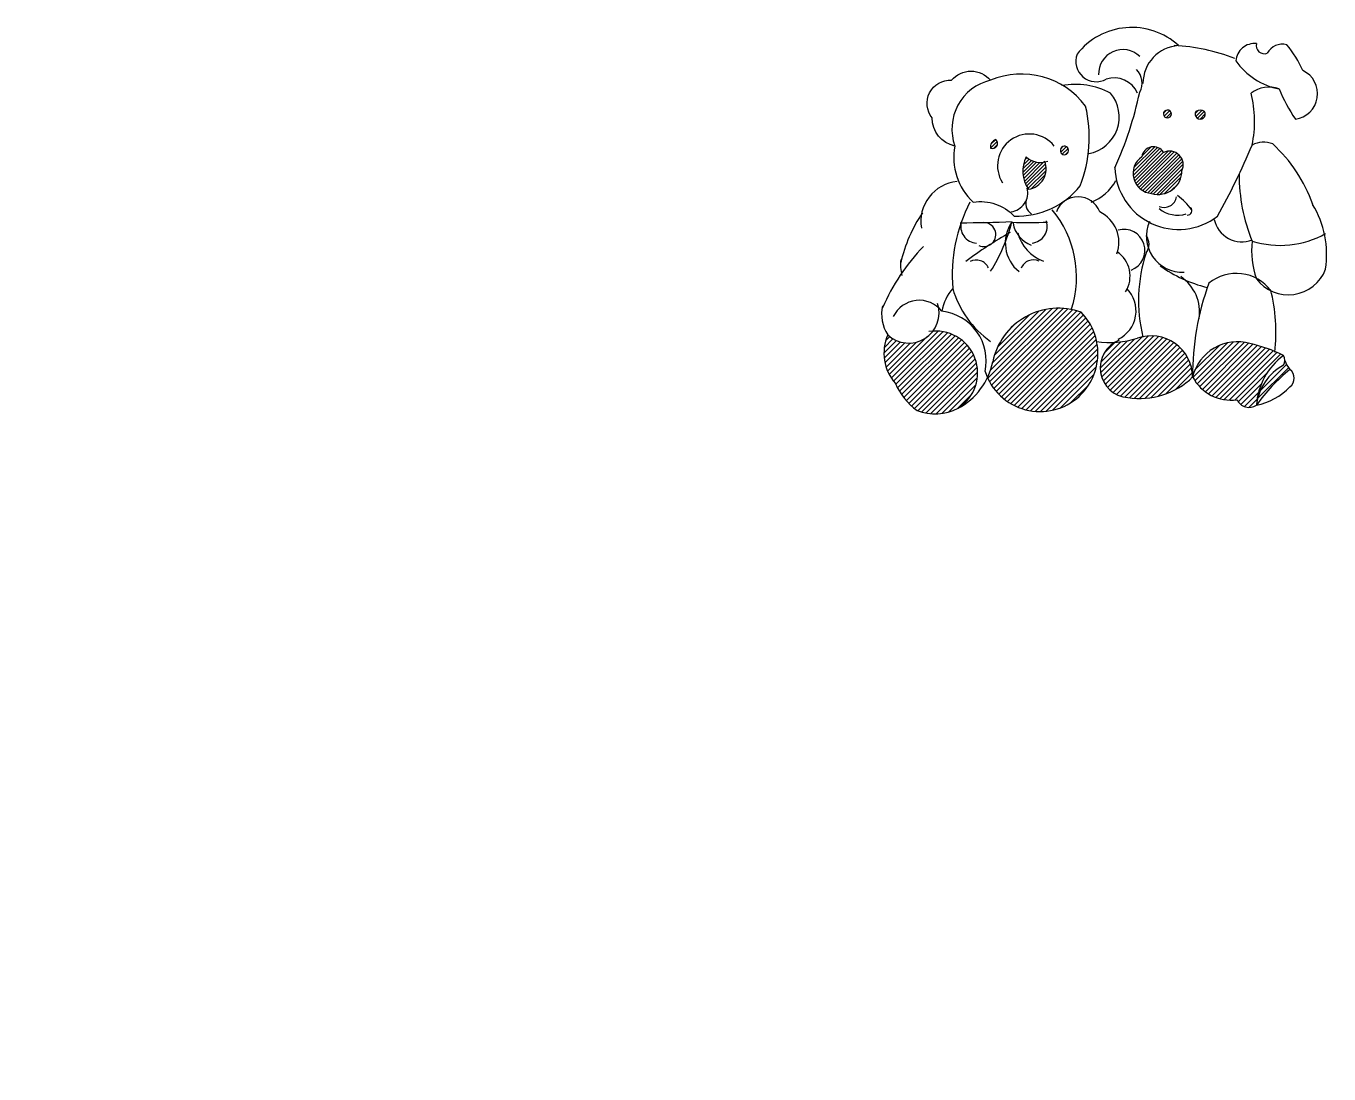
# Model space of a CAD drawing. Extents: x 0 to 976, y 0 to 785.
import ezdxf

# ---------------------------------------------------------------- set-up
doc = ezdxf.new("R2010")
doc.units = 0
doc.header["$LTSCALE"] = 10
doc.header["$MEASUREMENT"] = 0
for name, color, linetype in [('3', 3, 'CONTINUOUS'), ('7', 7, 'CONTINUOUS'), ('BH', 3, 'CONTINUOUS')]:
    doc.layers.add(name, color=color, linetype=linetype)
pattern_1 = [(45, (-2848.367, 602.3275), (-2.011979, 2.011979), [])]

# ---------------------------------------------------------------- blocks, each defined once
blk = doc.blocks.new('E4')
at = {"layer": '3'}
h = blk.add_hatch(dxfattribs=at)
h.set_pattern_fill('ANSI31', color=256, scale=0.896179, style=0)
h.set_pattern_definition(pattern_1)
h.paths.add_polyline_path([(12.09, 67.16, 0.292654), (17.76, 30.79, 0.129417), (33.95, 10.58, 0.212795), (64.7, 12.19, 0.780416), (45.76, 69.94, -0.444093)])
h.paths.add_polyline_path([(90.61, 46.96, -0.062186), (86.7, 35.13, 0.510376), (155.36, 21.09, 0.418822), (156.98, 84.14, 0.456318)])
h = blk.add_hatch(dxfattribs=at)
h.set_pattern_fill('ANSI31', color=256, scale=0.896179, style=0)
h.set_pattern_definition(pattern_1)
h.paths.add_polyline_path([(191.78, 20.28, 0.239306), (240.34, 35.64, 0.504462), (199.75, 64.97, -0.068451), (182.1, 61.59, 0.739862)])
h.paths.add_polyline_path([(273.55, 18.57, 0.455496), (288.12, 14.53, -0.221966), (308.35, 51.72, 0.067625), (283.26, 60.61, 0.427377), (240.34, 35.64, 0.316992)])
h.paths.add_polyline_path([(313.21, 41.21, -0.088969), (309.26, 48.08, -0.122475), (308.35, 44.44, 0.244278), (288.12, 14.53, -0.068955)])
at = {"layer": 'BH'}
h = blk.add_hatch(dxfattribs=at)
h.set_pattern_fill('ANSI31', color=256, scale=15, style=0)
h.set_pattern_definition([(45, (8257.3624, 10930.7035), (-1.32582521, 1.32582521), [])])
h.paths.add_polyline_path([(209.61, 173.09, 0.497895), (232.28, 190.06, 0.707466), (218.52, 203.81, 0.712317), (202.33, 200.57, 0.710138)])
h.paths.add_polyline_path([(117.32, 176.3, 0.481609), (129.71, 196.66, -0.249671), (115.7, 200.55, 0.27084)])
h.paths.add_polyline_path([(143.22, 202.17, 1.145555), (144.03, 208.63, 0.721268)])
h.paths.add_polyline_path([(88.99, 207.02, 0.820003), (93.03, 213.48, 0.382269)])
h.paths.add_polyline_path([(224.18, 233.72, 0.41385), (220.14, 235.33, 2.302079)])
h.paths.add_polyline_path([(242.8, 234.53, 1.774873), (249.28, 234.53, 0.265238)])
at = {"layer": '3'}
for centre, radius, start, end in [((70, 912.2), 761, 269.72587, 272.65535), ((79.37, 148.52), 12.7, 164.00776, 266.04303), ((84.02, 142.29), 8.95, 244.15004, 93.95698), ((-19.2, 183.36), 128.09, 327.65523, 345.83593), ((127.34, 135.92), 27.29, 144.95264, 231.46953), ((117.18, 405.83), 254.53, 267.25738, 273.27551), ((127.46, 154.73), 21.97, 190.26684, 248.40956), ((118.81, 148.57), 12.7, 275.95697, 17.99224), ((277.2, 157.95), 21.08, 191.67005, 291.39822), ((266.9, -140.84), 328.25, 119.82552, 126.7694), ((138.81, 151.19), 30.43, 194.34108, 250.58121), ((188.94, 130.5), 15.73, 289.68484, 106.29516), ((305.78, 204.66), 70.42, 252.73812, 299.0022), ((78.3, 113.38), 9.9, 23.09914, 118.06537), ((121.11, 113.49), 9.9, 63.93463, 158.90086), ((27.68, 83.77), 22.77, 226.81434, 17.4152), ((35.64, 71.32), 21.73, 38.83635, 153.82845), ((48.11, 47.56), 37.66, 347.92833, 83.21423), ((48, 38.69), 31.32, 302.22465, 99.46435)]:
    blk.add_arc(centre, radius, start, end, dxfattribs=at)
at = {"layer": '7'}
for points in [[(62.28, 208.63, -0.354229), (45.28, 229.65, -0.649268), (59.85, 257.95, -0.462855), (88.99, 257.95, 0.44724), (62.28, 208.63, 0.260045), (76.04, 166.6, -0.244136), (106.79, 156.09, 0.2329), (156.17, 178.72, 0.149683), (160.21, 238.54, 0.343117), (88.99, 257.95)], [(38.8, 133.45, 0.089182), (8.05, 87.37, 0.089182)]]:
    blk.add_lwpolyline(points, format="xyb", dxfattribs=at)
for centre, radius, start, end in [((194.79, 245.49), 51.96, 47.56744, 142.1496), ((231.52, 255.51), 28.38, 93.37661, 179.92184), ((220.28, 143.52), 140.46, 68.42236, 87.41722), ((286.7, 271.42), 13.99, 84.16796, 175.96386), ((294.09, 283.85), 6.16, 165.93558, 290.16061), ((307.61, 272.04), 12.89, 75.75386, 152.11841), ((245.39, 230.12), 85.07, 24.30657, 39.76806), ((168.11, 272.09), 15.29, 159.80669, 299.41128), ((188.08, 262.73), 18.14, 45.88233, 182.2692), ((188.44, 255.87), 14.07, 330.59839, 45.68172), ((314.45, 301.22), 50.69, 214.63102, 259.38614), ((314.72, 247.78), 19.19, 277.57709, 64.71768), ((152.52, 198.98), 55.85, 61.90106, 100.43687), ((181.44, 240.31), 19.37, 24.27878, 107.48315), ((157.57, 230.32), 27.81, 280.50485, 40.14247), ((-68.34, 306.12), 275.05, 335.57302, 348.00674), ((297.6, 230.17), 22.51, 70.50893, 126.96205), ((202.35, 227.04), 84.4, 347.90233, 14.48761), ((415.48, 296.02), 119.05, 202.01525, 214.40109), ((221.41, 232.64), 2.98, 115.18237, 21.2638), ((221.35, 232.5), 3.08, 23.25863, 113.18754), ((246.04, 232.57), 3.79, 148.79561, 31.20439), ((246.04, 228.85), 6.53, 60.29008, 119.70992), ((118.08, 193.81), 23.83, 38.45263, 212.1028), ((94.62, 207.99), 5.72, 106.12208, 189.80326), ((90.36, 210.65), 3.89, 249.25894, 46.6664), ((144.7, 205.27), 3.43, 101.26279, 244.46967), ((144.06, 205.34), 3.29, 255.10422, 90.62824), ((210.98, 199.39), 8.73, 30.37045, 172.22212), ((-206.77, 415.06), 532.95, 330.91607, 337.29542), ((293.4, 193.89), 17.65, 67.15156, 118.86656), ((225.91, 128.44), 110.48, 19.26586, 47.70612), ((137.25, 189.81), 24.08, 153.50993, 214.12765), ((126.35, 211.77), 15.47, 226.46351, 290.94393), ((115.39, 191.42), 15.25, 277.23711, 22.7381), ((210.77, 188.1), 15.06, 124.08405, 265.60408), ((222.97, 194.51), 10.31, 334.47929, 115.59175), ((229.87, 193.93), 47.81, 181.86235, 307.50024), ((214.54, 190.14), 17.74, 253.89883, 359.77278), ((404.87, 186.66), 129.71, 179.61744, 202.31721), ((66.7, 152.16), 29.92, 95.36813, 189.55496), ((102.32, 173.76), 14.58, 278.07246, 13.28765), ((152.3, 199.23), 34.74, 290.19091, 331.75692), ((180.17, 111.63), 119.9, 152.71223, 184.64057), ((124.18, 165.38), 8.87, 149.91359, 239.98464), ((154.55, 153.4), 17.24, 20.08269, 159.91731), ((209.61, 173.09), 1.018837494370928e-13, 270, 81.20817), ((218.99, 171.94), 9.33, 246.55275, 352.10207), ((200.35, 132.22), 48.62, 36.2381, 53.83293), ((128.67, 96.92), 109.61, 145.81418, 167.13672), ((74.38, 110.43), 79, 342.42, 39.74719), ((159.5, 136.28), 25.63, 340.66235, 63.99998), ((229.28, 179.2), 22.36, 231.22323, 286.18421), ((236.6, 160.15), 3.24, 265.18933, 48.36203), ((267.25, 127.06), 73.44, 351.64381, 31.00339), ((232.78, 141.14), 27.09, 156.20613, 272.35804), ((196.69, 135.09), 10.98, 323.93269, 36.06731), ((346.55, 130.13), 62.1, 173.27145, 199.78419), ((171.47, 111.11), 22, 328.15275, 56.27755), ((312.06, 92.95), 112.3, 161.47853, 194.11081), ((52.49, 119.71), 30.95, 172.49519, 195.14241), ((275.23, 200.7), 100.92, 234.12302, 256.04348), ((212.97, 84), 32.6, 351.7322, 55.42438), ((272.99, 80.96), 32.27, 36.64265, 129.4253), ((312.01, 127.05), 29.88, 216.90186, 339.08801), ((87.71, 78.61), 35.71, 139.24246, 169.77568), ((131.39, 122.57), 73.68, 196.27349, 234.86907), ((174.47, 85.18), 23.51, 295.29465, 45.41874), ((437.27, 37.72), 196.94, 159.75091, 180.60607), ((174.06, 68.96), 128.68, 353.42744, 14.47269), ((36.23, 82.93), 28.83, 167.8591, 213.14931), ((139.92, 36.76), 50.36, 70.20494, 168.31718), ((125.13, 53.41), 44.25, 313.07939, 43.97936), ((43.34, 53.4), 34.14, 156.22792, 221.47729), ((178.65, 127.43), 65.93, 260.97704, 288.0398), ((193.26, 42.41), 22.18, 111.01364, 266.17459), ((209.21, 35.31), 31.13, 0.61135, 109.02038), ((273.74, 27.6), 34.35, 73.91333, 166.4763), ((263.08, -36.17), 98.86, 62.74823, 78.22322), ((338.05, 11.46), 50.03, 126.41748, 176.47666), ((301.49, 48.08), 7.77, 332.06994, 27.93006), ((41.28, 56.68), 50.28, 297.77227, 348.84745), ((126.11, 52.98), 43.27, 197.89714, 312.52119), ((327.02, 10.01), 39.16, 118.46656, 173.37564), ((396.92, -62.67), 133.41, 128.8653, 144.64362), ((330.39, 55.66), 22.45, 199.73505, 220.07171), ((307.96, 34.74), 8.33, 309.04303, 50.95697), ((64.24, 51.43), 50.86, 203.94632, 233.44262), ((200.93, 75.79), 56.26, 260.63456, 314.46709), ((269.05, 50.66), 32.4, 207.6259, 277.97868), ((279.1, 60.77), 47.1, 281.03174, 316.38798), ((47.51, 45.88), 37.82, 248.98291, 297.03521), ((282.59, 22.89), 10.02, 205.51602, 303.47239)]:
    blk.add_arc(centre, radius, start, end, dxfattribs=at)

msp = doc.modelspace()

# ---------------------------------------------------------------- block references
at = {"layer": 'BH'}
msp.add_blockref('E4', (633.18, 486.4), dxfattribs=at)

doc.saveas('drawing.dxf')
